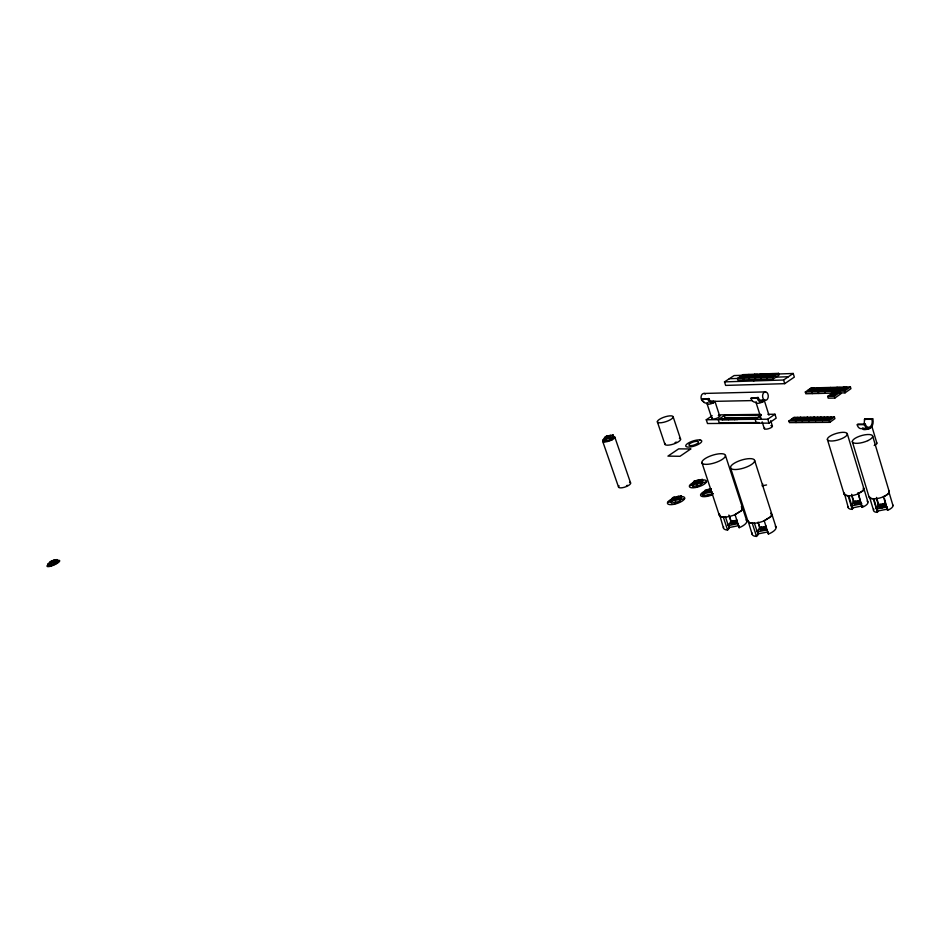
<?xml version="1.0" encoding="UTF-8"?>
<svg xmlns="http://www.w3.org/2000/svg" width="940" height="940" viewBox="0 0 940 940"><rect width="100%" height="100%" fill="white"/><g stroke="black" fill="none" stroke-linecap="round" stroke-linejoin="round"><path stroke-width="1.41" d="M862.121 507.389L858.102 492.948L862.121 507.389A10.234 3.713 -15.8 0 0 867.127 501.091M752.188 534.378L747.97 520.525L748.44 522.1L749.803 522.828L754.444 523.216A12.479 4.477 -17.1 0 0 763.656 521.042L770.624 516.836L771.634 515.414L771.223 513.123M723.471 528.057L719.359 513.957L719.688 515.978L720.968 516.695L725.433 517.059A12.22 4.289 -17.5 0 0 734.422 514.909L741.319 510.808L742.6 508.188L741.284 506.778L741.942 507.13M863.402 487.895L863.731 489.764L862.885 490.903L857.116 494.228A10.258 3.643 -15.9 0 1 849.513 495.873L845.683 495.509L844.567 494.887L844.308 493.007L848.315 507.8M892.659 504.757A10.058 3.69 -15.4 0 1 888.112 510.126L887.536 510.349L884.434 498.541M884.893 506.39L885.081 503.405L884.893 506.39L879.852 507.389L880.052 504.416L879.852 507.389M882.566 503.911L882.378 506.895M882.143 507.929L882.601 505.849M873.859 509.163A10.058 3.69 -15.4 0 0 876.303 512.277L877.431 512.347L877.619 511.524L873.906 499.199M887.83 509.034L877.725 511.043L877.091 508.94L878.054 504.792L885.233 503.346M859.654 503.288L859.383 502.395L854.989 501.361L854.46 503.394L854.73 504.287L859.654 503.288L860.17 501.255M862.497 505.885L852.627 507.87L851.993 505.802L853.062 501.737L860.088 500.315M864.154 424.892L864.495 419.334L865.282 418.77L872.696 418.758L872.943 419.581A7.015 4.547 -89.5 0 1 870.499 428.053A7.015 4.547 -89.5 0 1 864.753 425.491L865.293 424.093A5.617 3.631 -89.5 0 0 870.123 426.784A5.617 3.631 -89.5 0 0 871.909 419.322L872.696 418.758M765.43 529.302L765.148 528.421L761.165 527.317L760.413 529.373L760.695 530.254L765.43 529.302L766.17 527.234M760.695 530.254L761.165 527.317M768.098 531.887L758.604 533.779L757.945 531.758L759.461 527.634L766.206 526.283M762.81 484.053L762.117 485.874L766.547 484.946M736.889 520.184L736.373 523.051L731.755 523.991L731.473 523.134L732.272 521.124L736.091 522.194L731.473 523.134L736.889 520.184L730.662 521.453L729.041 525.46L729.687 527.457L738.934 525.589M736.373 523.051L737.172 521.042M731.755 523.991L732.272 521.124M696.493 487.32L697.457 485.005M674.579 504.146L675.578 501.772M848.256 506.813A10.234 3.713 -15.8 0 0 852.239 509.374L852.662 508.364L848.961 496.25M852.239 509.374L848.127 495.85M711.028 488.812L710.487 491.432L706.175 492.349L705.905 491.538L706.716 489.728L710.217 490.621L705.905 491.538L711.028 488.812L705.247 490.093L703.602 493.712L704.225 495.591L712.861 493.77M706.175 492.349L706.716 489.728M701.228 484.77L702.85 481.245L702.239 479.4L693.826 481.21L692.157 484.735L692.768 486.579L701.228 484.77L700.617 482.925L702.239 479.4M699.466 479.929L698.902 482.49L694.684 483.395L694.413 482.596L695.248 480.845L699.466 479.929L698.902 482.49M679.902 501.349L681.653 497.707L681.03 495.85L672.558 497.648L670.772 501.29L671.407 503.147L679.902 501.349L679.279 499.481L681.03 495.85M677.587 499.022L678.198 496.402L673.064 499.116L673.346 499.927L677.587 499.022L678.198 496.402M673.957 497.295L673.064 499.116L677.317 498.212L673.957 497.295L674.227 498.106M862.967 428.147L862.685 428.628A4.782 1.551 -16 0 0 864.577 429.615A4.782 1.551 -16 0 0 869.171 428.605L871.862 426.619A4.782 1.551 -16 0 0 871.827 426.208L876.844 443.046M611.717 439.885L613.655 436.701L613.045 434.914L605.16 436.736L603.186 439.92L603.809 441.694L611.717 439.885L611.094 438.099L613.045 434.914M609.602 437.758L610.318 435.396L606.37 436.301L605.384 437.899L605.654 438.663L609.602 437.758L610.318 435.396L605.384 437.899L609.343 436.983L606.37 436.301L605.654 438.663M752.282 533.121A12.455 4.559 -17 0 0 756.524 536.446L758.11 534.578L754.268 522.711M747.911 521.242L750.096 522.922L752.27 523.216M723.612 526.835A12.185 4.371 -17.4 0 0 727.584 530.043L729.182 528.233L725.351 516.577M719.206 515.155L721.25 516.788L723.342 517.059M53.04 562.108L54.485 560.04L50.078 562.132L50.349 562.719L53.04 562.108L51.794 560.663L48.151 563.765L48.774 565.14L54.156 563.906L57.563 560.969L56.941 559.594L51.583 560.839M48.151 563.765L53.533 562.519L56.941 559.594M50.349 562.719L51.794 560.663M54.485 560.04L52.769 561.509L50.078 562.132M829.761 422.354L834.908 418.653L834.403 416.961L794.065 417.36L788.918 420.979L789.436 422.624L829.761 422.354L829.245 420.662L834.403 416.961M825.156 418.993L828.575 418.958L831.16 417.113L831.395 417.901L828.822 419.757L825.391 419.781L825.156 418.993L827.729 417.149L827.964 417.936M862.532 428.358A6.991 4.547 -89.5 0 1 857.339 425.479L857.879 424.081L865.293 424.093M818.341 419.052L821.736 419.017L824.321 417.184L824.556 417.971L821.983 419.804L818.576 419.839L818.341 419.052L820.914 417.219L821.161 417.995M822.394 420.721L827.553 417.031M812.043 419.886L814.616 418.065L814.369 417.278L811.796 419.111L812.043 419.886L815.415 419.863L817.988 418.03L817.753 417.243L815.168 419.076L811.796 419.111M815.591 420.768L820.749 417.102M839.714 392.979L845.036 392.849L850.935 388.666L850.406 386.904L811.208 387.95L805.31 392.039L805.839 393.766L831.783 393.155L831.242 391.404L837.141 387.257M804.875 419.17L808.224 419.134L810.797 417.313L811.032 418.1L808.459 419.922L805.11 419.945L804.875 419.17L807.448 417.348L807.695 418.124M808.846 420.826L814.005 417.172M841.23 389.983L843.697 388.244L843.462 387.48L846.787 387.397L847.022 388.161L844.567 389.9L841.23 389.983L841.006 389.219L843.462 387.48M834.403 395.059L836.894 393.308L836.659 392.544L833.334 392.615L830.843 394.365L831.077 395.141L834.403 395.059L834.168 394.295L836.659 392.544M798.225 419.228L801.538 419.193L804.111 417.384L804.358 418.159L801.785 419.98L798.459 420.004L798.225 419.228L800.798 417.407L801.033 418.194M827.67 396.398L834.32 396.257L840.289 392.039L840.83 393.813L834.861 398.043L828.211 398.172L827.67 396.398L833.639 392.203L840.289 392.039M841.006 389.219L844.332 389.137L846.787 387.397M802.161 420.873L807.307 417.231M805.31 392.039L844.508 391.075L850.406 386.904M834.614 390.147L837.916 390.065L840.372 388.338L840.149 387.574L836.847 387.656L834.379 389.383L834.614 390.147L836.259 388.995M791.68 419.287L794.97 419.252L797.543 417.442L797.79 418.218L795.216 420.027L791.915 420.062L791.68 419.287L794.253 417.478M834.379 389.383L837.693 389.301L840.149 387.574M831.077 395.141L832.734 393.966M800.657 417.301L795.51 420.932L796.027 422.577M837.846 391.24L843.756 387.08M828.046 390.312L831.324 390.229L833.78 388.502L833.557 387.75L830.279 387.832L827.811 389.56L828.046 390.312L829.691 389.16M827.811 389.56L831.089 389.465L833.557 387.75M821.525 390.476L824.78 390.394L827.235 388.678L827.012 387.914L824.556 389.642L821.302 389.724L821.525 390.476L823.17 389.336M830.584 387.433L824.686 391.557L825.226 393.308M712.215 415.762L706.269 419.757L707.503 423.517L769.026 423.118L776.17 418.136L774.948 414.235L767.909 414.317M814.827 389.889L818.059 389.806L820.514 388.091L820.749 388.843L818.282 390.558L815.062 390.64L814.827 389.889L817.283 388.173L820.514 388.091M824.075 387.609L818.176 391.721L818.716 393.461M808.4 390.053L810.856 388.349L814.064 388.267L814.298 389.019L811.831 390.723L808.635 390.805L808.4 390.053L811.608 389.971L814.064 388.267M808.635 390.805L811.091 389.101M706.269 419.757L767.78 419.205L774.948 414.235M817.624 387.774L811.725 391.874L812.254 393.613M757.393 422.471L756.348 423.2L755.137 419.299L761.083 415.21M758.38 423.188L759.285 422.554L720.486 422.73L719.464 423.423L718.231 419.628L725.375 414.81M753.751 418.911L755.795 417.513L756.077 418.37M754.139 418.794L755.842 417.619M747.535 418.97L749.568 417.572M747.911 418.852L749.615 417.677M751.013 418.817L752.717 417.654L752.964 418.406M741.355 419.029L743.399 417.63M741.918 418.899L743.622 417.736L743.857 418.488M745.009 418.876L746.712 417.713L746.948 418.464M744.245 375.213L734.081 375.577L724.505 381.887L725.633 385.412L784.712 383.661L794.323 377.105L793.207 373.474L777.451 374.038M732.765 419.734L734.469 418.582L734.222 417.83L731.684 419.569L728.641 419.593L731.191 417.865L731.426 418.606L734.469 418.582M734.211 419.781L737.266 417.701M738.64 418.935L740.344 417.771L740.591 418.523M724.505 381.887L783.584 380.007L793.207 373.474M726.749 419.792L728.453 418.629L728.218 417.889L725.668 419.628L722.649 419.651M728.124 419.839L731.179 417.76M722.084 419.886L725.139 417.818L759.555 417.478M773.303 378.938L779.084 375.037L778.567 373.368L743.093 374.637L737.336 378.456L737.865 380.089L773.303 378.938L772.786 377.257L778.567 373.368M772.551 373.591L766.77 377.457L767.298 379.126M772.739 375.448L775.148 373.838L775.371 374.555L772.962 376.176L769.966 376.282L769.731 375.554L772.739 375.448L772.962 376.176M761 376.588L763.409 374.978L763.186 374.261L760.213 374.367L757.816 375.965L758.039 376.681L761 376.588L760.777 375.871L763.186 374.261M766.57 373.803L760.801 377.669L761.33 379.325M763.75 375.765L766.159 374.155L769.143 374.049L769.366 374.766L766.97 376.376L763.973 376.482L763.75 375.765L766.735 375.659L769.143 374.049M754.855 376.071L757.264 374.473L757.487 375.189L755.09 376.787L752.141 376.893L751.918 376.176L754.855 376.071L755.09 376.787M760.648 374.014L754.879 377.868L755.396 379.513M758.039 376.681L760.448 375.084M753.516 380.97L755.925 379.361M748.98 376.282L751.389 374.684L751.612 375.389L749.204 376.987L746.289 377.093L746.066 376.376L748.98 376.282L749.204 376.987M754.75 374.226L748.992 378.056L749.509 379.713M755.936 402.109A6.709 4.641 89.9 0 1 750.931 398.29L758.227 397.514A5.053 3.478 89.9 0 0 762.845 400.005M743.141 376.482L745.549 374.884L745.773 375.601L743.375 377.187L740.473 377.293L740.238 376.576L743.141 376.482L743.375 377.187M748.91 374.437L743.141 378.256L743.669 379.901M750.931 398.29L758.227 397.514M708.854 398.595L701.933 399.347L708.854 398.595A4.9 3.466 89.8 0 0 713.448 401.004M862.203 506.449L863.084 506.026M858.02 493.864L863.273 490.48L863.566 488.154M764.161 520.831L770.847 516.601L771.728 515.191L771.106 513.064M734.916 514.709L741.554 510.561L742.283 507.6M607.957 436.771L610.577 436.16M603.186 439.92L611.094 438.099M698.267 480.657L700.476 480.164M676.448 497.284L677.552 497.037M667.623 502.465L671.853 501.525M680.313 499.634L684.555 498.682M689.549 485.721L693.743 484.781M702.145 482.913L706.351 481.973M692.991 482.972L701.428 481.163L702.039 483.007M692.157 484.735L700.617 482.925M703.602 493.712L712.25 491.89M670.772 501.29L679.279 499.481M729.041 525.46L738.288 523.592M851.993 505.802L861.874 503.816M877.572 506.86L886.385 505.097M757.945 531.758L767.44 529.855M877.091 508.94L887.195 506.919M745.549 374.884L742.647 374.99L742.87 375.695M751.389 374.684L748.463 374.79L748.687 375.495L751.612 375.389M754.315 374.578L757.264 374.473M775.148 373.838L772.139 373.944L772.363 374.661M763.127 374.543L771.716 374.238M761.435 375.048L763.409 374.978M767.381 374.837L769.366 374.766M773.373 374.625L775.371 374.555M757.816 375.965L760.777 375.871M729.299 378.726L772.786 377.257M775.524 377.163L788.402 376.74M827.012 387.914L823.757 388.009L823.981 388.761M812.16 389.066L814.298 389.019M833.78 388.502L830.502 388.596L830.279 387.832M703.966 393.449L765.536 391.898M836.894 393.308L833.557 393.39L833.334 392.615M830.843 394.365L834.168 394.295M711.098 401.427L752.141 400.593M760.93 400.416L765.336 400.334A4.218 2.844 89.3 0 0 767.945 394.166A4.218 2.844 89.3 0 0 763.01 393.848A4.218 2.844 89.3 0 0 765.336 400.334M718.712 414.893L760.871 414.387M761.271 415.069L724.352 415.492L724.834 416.972M728.453 418.629L725.433 418.664L725.187 417.924M719.253 418.935L756.159 418.594M829.115 417.924L831.395 417.901M737.794 419.51L734.727 419.546L737.277 417.806L737.524 418.547M788.918 420.979L829.245 420.662M864.495 419.334L871.909 419.322M857.092 424.645L864.506 424.657M862.838 428.358L868.278 428.382M848.115 495.885L844.191 494.381M851.91 508.27L852.662 508.364M728.477 528.115L729.182 528.233M757.37 534.461L758.11 534.578M876.797 511.395L877.619 511.524M53.533 562.519L54.156 563.906M602.658 441.236L618.532 487.049M614.819 437.147L630.611 483.031M657.342 421.778L664.827 444.079M696.375 483.83L696.998 485.674M695.248 480.845L695.506 481.632M673.158 416.855A8.296 2.432 -18.4 0 1 661.548 422.695A8.296 2.432 -18.4 0 1 661.043 418.429A8.296 2.432 -18.4 0 1 673.158 416.855L680.595 439.203M701.863 462.504L719.182 514.967M729.417 516.201L731.109 521.336M728.864 515.026L731.402 522.746M723.318 517.082L727.584 530.043M735.045 514.591L739.169 527.704A12.185 4.371 -17.4 0 0 746.09 519.973M752.247 523.239L756.524 536.446M730.486 467.615L747.876 521.054M725.457 455.501A12.338 3.96 -17.8 0 1 708.184 464.254A12.338 3.96 -17.8 0 1 707.35 457.334A12.338 3.96 -17.8 0 1 725.457 455.501L746.783 520.936M707.068 403.765L711.886 418.523M758.122 522.264L759.814 527.493M758.051 522.393L760.166 528.95M719.711 416.056L714.917 401.274A4.112 1.199 -17.9 0 1 709.77 404.071A4.112 1.199 -17.9 0 1 708.008 402.579A6.521 4.618 89.8 0 1 701.933 399.347M764.208 520.701L768.427 534.073A12.455 4.559 -17 0 0 775.265 526.141M754.644 460.494A12.608 4.136 -17.4 0 1 737.125 469.436A12.608 4.136 -17.4 0 1 735.938 462.315A12.608 4.136 -17.4 0 1 754.644 460.494L776.017 527.14M756.148 402.849L761.306 419.146M762.175 421.86L764.326 428.652M764.255 400.276L768.979 415.233M770.694 420.673L772.41 426.114M767.78 419.205L769.026 423.118M766.735 375.659L766.97 376.376M766.159 374.155L766.382 374.872M801.538 419.193L801.785 419.98M783.584 380.007L784.712 383.661M794.97 419.252L795.216 420.027M808.224 419.134L808.459 419.922M821.736 419.017L821.983 419.804M827.365 439.403L844.096 494.041M811.608 389.971L811.831 390.723M815.168 419.076L815.415 419.863M824.556 389.642L824.78 390.394M854.989 501.361L855.259 502.254M851.628 494.287L854.084 502.324M828.575 418.958L828.822 419.757M851.546 495.204L853.591 501.901M818.059 389.806L818.282 390.558M817.283 388.173L817.518 388.925M847.316 433.892A10.364 3.372 -16.3 0 1 832.828 440.954A10.364 3.372 -16.3 0 1 831.888 435.149A10.364 3.372 -16.3 0 1 847.316 433.892L867.879 501.866M834.32 396.257L834.861 398.043M831.089 389.465L831.324 390.229M880.087 506.355L879.817 505.45L884.857 504.439L885.127 505.344M844.332 389.137L844.567 389.9M876.527 497.413L878.982 505.579M844.508 391.075L845.036 392.849M876.339 498.224L878.383 505.038M873.295 498.658L877.431 512.347M837.693 389.301L837.916 390.065M836.847 387.656L837.07 388.42M873.507 510.232L869.394 496.59A10.082 3.619 -15.5 0 0 872.179 498.588M852.31 441.589L868.995 496.837A10.469 3.76 -15.5 0 0 869.43 497.73L870.522 498.388A10.469 3.76 -15.5 0 0 882.131 497.272L884.54 496.261A10.469 3.76 -15.5 0 0 888.782 490.798M887.536 510.349L883.424 496.614L884 496.39A10.082 3.619 -15.5 0 0 888.582 493.018M872.708 436.207L889.24 491.679M888.911 491.961L893 505.661M865.282 418.77L865.529 419.593M768.039 532.604L768.427 534.073M738.864 526.271L739.169 527.704M876.491 442.728A4.77 1.586 -15.8 0 1 874.2 445.478M764.009 400.017A4.254 1.269 -17.4 0 1 760.096 402.919A4.254 1.269 -17.4 0 1 756.477 402.073M679.385 438.263A8.272 2.526 -18.3 0 1 678.504 441.741L676.906 442.658A8.272 2.526 -18.3 0 1 667.318 445.184L666.014 445.043A8.272 2.526 -18.3 0 1 665.027 443.328M676.236 442.035A5.781 1.774 -18.3 0 1 675.002 442.658M712.191 494.863A9.153 3.102 -17.8 0 1 701.452 496.285A9.153 3.102 -17.8 0 1 704.354 491.338M706.386 490.386A9.153 3.102 -17.8 0 1 710.887 488.988M713.249 493.641A7.332 2.479 -17.8 0 1 703.484 495.709A7.332 2.479 -17.8 0 1 705.329 491.585M56.764 560.546A6.921 1.657 -23.8 0 1 58.409 562.496A6.921 1.657 -23.8 0 1 49.056 566.573A6.921 1.657 -23.8 0 1 49.068 563.906M56.095 561.121A5.534 1.328 -23.8 0 1 57.657 562.472A5.534 1.328 -23.8 0 1 50.619 565.821A5.534 1.328 -23.8 0 1 49.068 564.458M605.043 440.954A4.359 1.281 -19 0 0 607.452 440.884L608.521 440.613A4.359 1.281 -19 0 0 612.68 438.393L612.868 437.981A4.359 1.281 -19 0 0 612.422 437.441M627.356 485.275A4.324 1.387 -18.8 0 1 626.475 485.757M629.53 482.314A6.369 2.045 -18.8 0 1 628.86 485.263A6.369 2.045 -18.8 0 1 621.093 487.86A6.369 2.045 -18.8 0 1 619.084 485.792M612.692 436.454A6.415 1.892 -19 0 1 613.021 439.286A6.415 1.892 -19 0 1 604.032 441.929A6.415 1.892 -19 0 1 605.289 438.628M727.772 525.166A8.448 3.032 -17.4 0 1 730.462 523.192M756.524 531.417A8.624 3.161 -17 0 1 759.226 529.396M850.712 505.532A8.19 2.973 -15.8 0 1 853.12 503.664M875.786 508.493A8.354 3.067 -15.4 0 1 878.336 506.601M672.088 498.905A9.071 3.067 -18.2 0 0 667.823 501.995L667.423 502.935A9.071 3.067 -18.2 0 0 673.463 504.404L675.695 503.899A9.071 3.067 -18.2 0 0 684.355 499.152L684.743 498.224A9.071 3.067 -18.2 0 0 678.657 496.79M693.955 482.244A8.989 2.985 -18 0 0 689.749 485.263L689.361 486.168A8.989 2.985 -18 0 0 695.377 487.566L697.598 487.073A8.989 2.985 -18 0 0 706.163 482.431L706.539 481.515A8.989 2.985 -18 0 0 702.509 479.917M718.336 415.574A4.101 1.234 -17.8 0 1 718.994 417.113A4.101 1.234 -17.8 0 1 713.801 418.981A4.101 1.234 -17.8 0 1 712.25 417.76M714.952 401.58A6.545 4.618 89.8 0 1 707.808 399.277M764.349 400.593A6.733 4.641 89.9 0 1 757.17 398.219M770.906 425.609A4.242 1.328 -17.2 0 1 771.752 427.218A4.242 1.328 -17.2 0 1 766.406 429.134A4.242 1.328 -17.2 0 1 764.655 427.853M703.778 401.568A4.066 2.832 89.2 0 1 701.158 396.281A4.066 2.832 89.2 0 1 705.376 394.083M859.9 500.362L859.383 502.395L854.46 503.394L859.9 500.362M765.889 526.365L765.148 528.421L760.413 529.373L765.889 526.365M690.736 448.968L680.008 456.288L667.941 456.112L678.657 448.862L690.736 448.968M867.902 440.613L865.458 441.624A10.563 3.478 -16 0 1 853.802 442.998L852.721 442.411A10.563 3.478 -16 0 1 857.151 437.206L859.571 436.219A10.563 3.478 -16 0 1 871.157 434.821L872.261 435.396A10.563 3.478 -16 0 1 867.902 440.613M697.339 441.342L696.387 441.342A5.041 1.563 -18 0 0 690.101 443.469A5.041 1.563 -18 0 0 690.113 445.619L691.065 445.619A5.041 1.563 -18 0 0 697.374 443.492A5.041 1.563 -18 0 0 697.339 441.342M699.924 439.944L698.385 439.908A8.413 2.609 -18 0 0 687.868 443.339A8.413 2.609 -18 0 0 687.516 447.029L689.043 447.076A8.413 2.609 -18 0 0 699.618 443.633A8.413 2.609 -18 0 0 699.924 439.944"/></g></svg>
